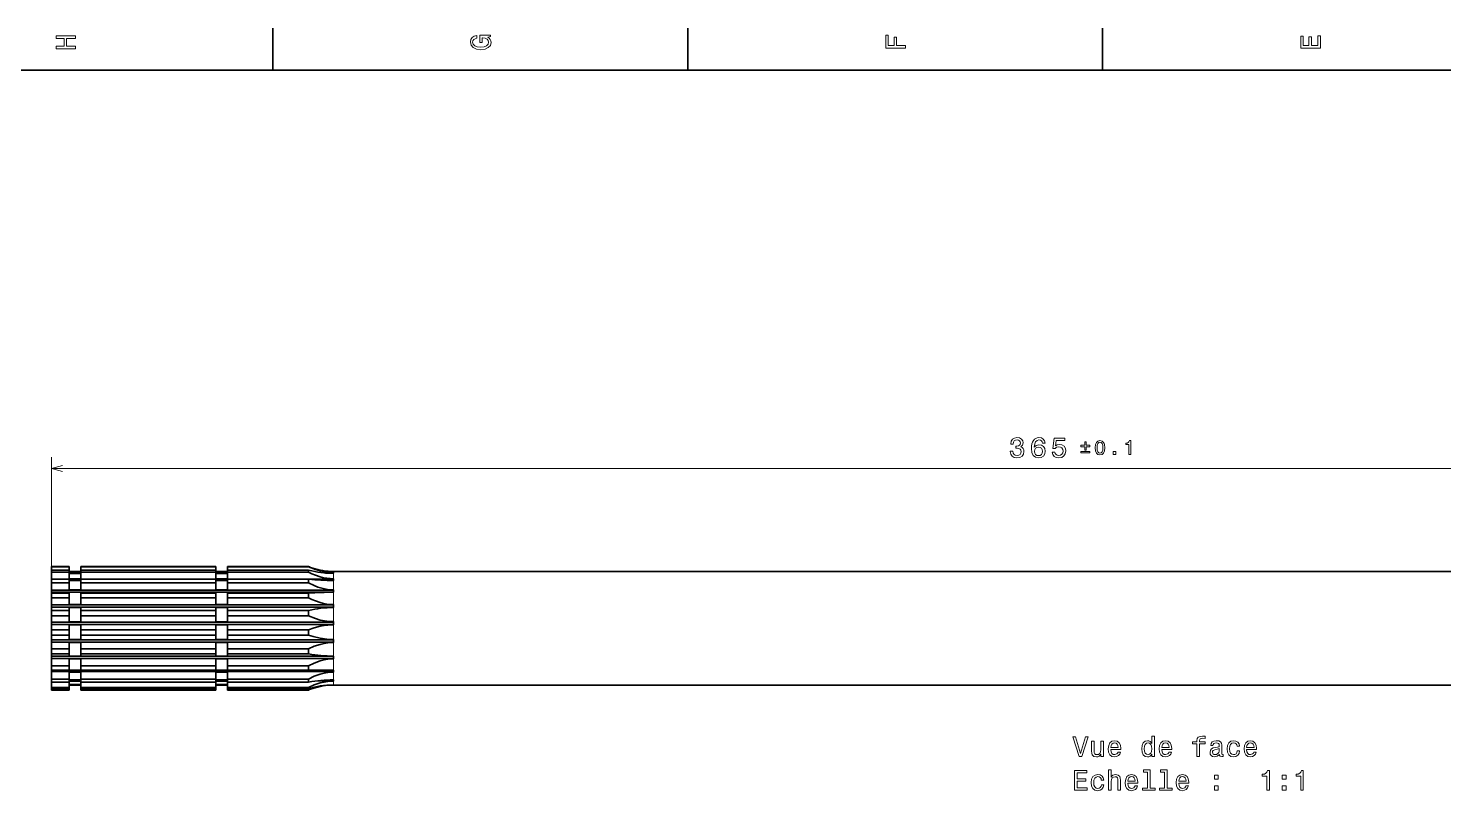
# Model space of a CAD drawing. Extents: x -858 to 594, y 0 to 420.
# Drawn here: x 30.7 to 283.8, y 281.1 to 417.5 of the extents above; entities that cross this region are included whole.
import ezdxf

# ---------------------------------------------------------------- set-up
doc = ezdxf.new("R2010")
doc.units = 0

msp = doc.modelspace()

# ---------------------------------------------------------------- linework, layer by layer
at = {"color": 7, "lineweight": 35, "ltscale": 0.1875}
for p, q in [((74.400002, 410), (74.400002, 417.5)), ((148.600006, 410), (148.600006, 417.5)), ((222.800003, 410), (222.800003, 417.5))]:
    msp.add_line(p, q, dxfattribs=at)
at = {"color": 7, "lineweight": 35}
for p, q in [((584, 410), (10, 410)), ((40.091309, 321.229736), (64.221313, 321.229736)), ((64.221313, 321.162872), (40.091309, 321.162872)), ((40.091309, 320.608704), (64.221313, 320.608704)), ((64.221313, 320.241913), (40.091309, 320.241913)), ((40.091309, 318.967194), (64.221313, 318.967194)), ((85.227844, 320.343811), (349.438782, 320.343811)), ((85.253326, 316.98999), (34.833313, 316.98999)), ((85.253326, 316.648651), (34.833313, 316.648651)), ((64.221313, 318.336426), (40.091309, 318.336426)), ((40.091309, 316.465912), (64.221313, 316.465912)), ((85.253326, 314.352386), (34.833313, 314.352386)), ((85.253326, 313.935699), (34.833313, 313.935699)), ((64.221313, 315.632904), (40.091309, 315.632904)), ((40.091309, 313.349701), (64.221313, 313.349701)), ((64.221313, 312.395996), (40.091309, 312.395996)), ((85.253326, 311.306702), (34.833313, 311.306702)), ((85.253326, 310.855499), (34.833313, 310.855499)), ((40.091309, 309.923584), (64.221313, 309.923584)), ((64.221313, 308.942505), (40.091309, 308.942505)), ((85.253326, 308.151093), (34.833313, 308.151093)), ((85.253326, 307.709564), (34.833313, 307.709564)), ((40.091309, 306.522949), (64.221313, 306.522949)), ((85.253326, 305.194489), (34.833313, 305.194489)), ((85.253326, 304.805786), (34.833313, 304.805786)), ((64.221313, 305.610565), (40.091309, 305.610565)), ((85.253326, 302.428467), (34.833313, 302.428467)), ((40.091309, 303.480652), (64.221313, 303.480652)), ((64.221313, 302.726257), (40.091309, 302.726257)), ((40.091309, 301.094513), (64.221313, 301.094513)), ((64.221313, 300.57196), (40.091309, 300.57196)), ((40.091309, 299.598083), (64.221313, 299.598083)), ((64.221313, 299.358521), (40.091309, 299.358521)), ((40.091309, 299.137878), (64.221313, 299.137878)), ((85.227844, 300.023804), (349.438782, 300.023804))]:
    msp.add_line(p, q, dxfattribs=at)
at = {"color": 7, "lineweight": 13}
for p, q in [((34.833313, 306.805786), (34.833313, 340.766052)), ((34.833313, 338.766052), (399.833313, 338.766052))]:
    msp.add_line(p, q, dxfattribs=at)
at = {"color": 7, "lineweight": 35, "ltscale": 0.001672}
for p, q in [((34.833313, 321.162872), (34.833313, 321.229736)), ((38.008331, 321.162872), (38.008331, 321.229736)), ((40.091309, 321.162872), (40.091309, 321.229736)), ((64.221313, 321.162872), (64.221313, 321.229736)), ((66.304321, 321.162872), (66.304321, 321.229736)), ((80.808319, 321.162872), (80.808319, 321.229736))]:
    msp.add_line(p, q, dxfattribs=at)
at = {"color": 7, "lineweight": 35, "ltscale": 0.079375}
for p, q in [((34.833313, 321.229736), (38.008331, 321.229736)), ((38.008331, 321.162872), (34.833313, 321.162872)), ((34.833313, 320.608704), (38.008331, 320.608704)), ((38.008331, 320.241913), (34.833313, 320.241913)), ((34.833313, 318.967194), (38.008331, 318.967194)), ((38.008331, 318.336426), (34.833313, 318.336426)), ((34.833313, 316.465912), (38.008331, 316.465912)), ((38.008331, 315.632904), (34.833313, 315.632904)), ((34.833313, 313.349701), (38.008331, 313.349701)), ((38.008331, 312.395996), (34.833313, 312.395996)), ((34.833313, 309.923584), (38.008331, 309.923584)), ((38.008331, 308.942505), (34.833313, 308.942505)), ((34.833313, 306.522949), (38.008331, 306.522949)), ((38.008331, 305.610565), (34.833313, 305.610565)), ((34.833313, 303.480652), (38.008331, 303.480652)), ((38.008331, 302.726257), (34.833313, 302.726257)), ((34.833313, 301.094513), (38.008331, 301.094513)), ((38.008331, 300.57196), (34.833313, 300.57196)), ((34.833313, 299.598083), (38.008331, 299.598083)), ((38.008331, 299.358521), (34.833313, 299.358521)), ((34.833313, 299.137878), (38.008331, 299.137878))]:
    msp.add_line(p, q, dxfattribs=at)
at = {"color": 7, "lineweight": 35, "ltscale": 0.013854}
for p, q in [((34.833313, 320.608704), (34.833313, 321.162872)), ((38.008331, 320.608704), (38.008331, 321.162872)), ((40.091309, 320.608704), (40.091309, 321.162872)), ((64.221313, 320.608704), (64.221313, 321.162872)), ((66.304321, 320.608704), (66.304321, 321.162872))]:
    msp.add_line(p, q, dxfattribs=at)
at = {"color": 7, "lineweight": 35, "ltscale": 0.00917}
for p, q in [((34.833313, 320.241913), (34.833313, 320.608704)), ((38.008331, 320.241913), (38.008331, 320.608704)), ((40.091309, 320.241913), (40.091309, 320.608704)), ((64.221313, 320.241913), (64.221313, 320.608704)), ((66.304321, 320.241913), (66.304321, 320.608704)), ((80.808319, 320.241913), (80.808319, 320.608704))]:
    msp.add_line(p, q, dxfattribs=at)
at = {"color": 7, "lineweight": 35, "ltscale": 0.032013}
for p, q in [((34.833313, 318.961395), (34.833313, 320.241913)), ((34.833313, 314.352386), (34.833313, 315.632904))]:
    msp.add_line(p, q, dxfattribs=at)
at = {"color": 7, "lineweight": 35, "ltscale": 0.015769}
for p, q in [((34.833313, 318.336426), (34.833313, 318.967194)), ((38.008331, 318.336426), (38.008331, 318.967194)), ((40.091309, 318.336426), (40.091309, 318.967194)), ((64.221313, 318.336426), (64.221313, 318.967194)), ((66.304321, 318.336426), (66.304321, 318.967194)), ((80.808319, 318.336426), (80.808319, 318.967194))]:
    msp.add_line(p, q, dxfattribs=at)
at = {"color": 7, "lineweight": 35, "ltscale": 0.052074}
for p, q in [((38.008331, 320.332855), (40.091309, 320.332855)), ((38.008331, 320.136444), (40.091309, 320.136444)), ((40.091309, 320.073578), (38.008331, 320.073578)), ((38.008331, 320.009155), (40.091309, 320.009155)), ((38.008331, 319.035309), (40.091309, 319.035309)), ((40.091309, 318.961395), (38.008331, 318.961395)), ((38.008331, 318.742523), (40.091309, 318.742523)), ((38.008331, 317.067719), (40.091309, 317.067719)), ((38.008331, 316.638092), (40.091309, 316.638092)), ((38.008331, 314.4263), (40.091309, 314.4263)), ((38.008331, 313.901886), (40.091309, 313.901886)), ((38.008331, 311.369568), (40.091309, 311.369568)), ((38.008331, 310.801727), (40.091309, 310.801727)), ((38.008331, 308.196777), (40.091309, 308.196777)), ((38.008331, 307.641052), (40.091309, 307.641052)), ((38.008331, 305.218506), (40.091309, 305.218506)), ((38.008331, 304.729309), (40.091309, 304.729309)), ((38.008331, 302.726257), (40.091309, 302.726257)), ((38.008331, 302.351471), (40.091309, 302.351471)), ((38.008331, 300.96402), (40.091309, 300.96402)), ((40.091309, 300.810303), (38.008331, 300.810303)), ((38.008331, 300.740326), (40.091309, 300.740326)), ((38.008331, 300.104248), (40.091309, 300.104248)), ((38.008331, 300.053589), (40.091309, 300.053589)), ((38.008331, 300.03476), (40.091309, 300.03476))]:
    msp.add_line(p, q, dxfattribs=at)
at = {"color": 7, "lineweight": 35, "ltscale": 0.030165}
for p, q in [((38.008331, 319.035309), (38.008331, 320.241913)), ((40.091309, 319.035309), (40.091309, 320.241913)), ((64.221313, 319.035309), (64.221313, 320.241913)), ((66.304321, 319.035309), (66.304321, 320.241913)), ((38.008331, 314.4263), (38.008331, 315.632904)), ((40.091309, 314.4263), (40.091309, 315.632904)), ((64.221313, 314.4263), (64.221313, 315.632904)), ((66.304321, 314.4263), (66.304321, 315.632904))]:
    msp.add_line(p, q, dxfattribs=at)
at = {"color": 7, "lineweight": 35, "ltscale": 0.052075}
for p, q in [((64.221313, 320.332855), (66.304321, 320.332855)), ((64.221313, 320.136444), (66.304321, 320.136444)), ((66.304321, 320.073578), (64.221313, 320.073578)), ((64.221313, 320.009155), (66.304321, 320.009155)), ((64.221313, 319.035309), (66.304321, 319.035309)), ((66.304321, 318.961395), (64.221313, 318.961395)), ((64.221313, 318.742523), (66.304321, 318.742523)), ((64.221313, 317.067719), (66.304321, 317.067719)), ((64.221313, 316.638092), (66.304321, 316.638092)), ((64.221313, 314.4263), (66.304321, 314.4263)), ((64.221313, 313.901886), (66.304321, 313.901886)), ((64.221313, 311.369568), (66.304321, 311.369568)), ((64.221313, 310.801727), (66.304321, 310.801727)), ((64.221313, 308.196777), (66.304321, 308.196777)), ((64.221313, 307.641052), (66.304321, 307.641052)), ((64.221313, 305.218506), (66.304321, 305.218506)), ((64.221313, 304.729309), (66.304321, 304.729309)), ((64.221313, 302.726257), (66.304321, 302.726257)), ((64.221313, 302.351471), (66.304321, 302.351471)), ((64.221313, 300.96402), (66.304321, 300.96402)), ((66.304321, 300.810303), (64.221313, 300.810303)), ((64.221313, 300.740326), (66.304321, 300.740326)), ((64.221313, 300.104248), (66.304321, 300.104248)), ((64.221313, 300.053589), (66.304321, 300.053589)), ((64.221313, 300.03476), (66.304321, 300.03476))]:
    msp.add_line(p, q, dxfattribs=at)
at = {"color": 7, "lineweight": 35, "ltscale": 0.3626}
for p, q in [((66.304321, 321.229736), (80.808319, 321.229736)), ((80.808319, 321.162872), (66.304321, 321.162872)), ((66.304321, 320.608704), (80.808319, 320.608704)), ((80.808319, 320.241913), (66.304321, 320.241913)), ((66.304321, 318.967194), (80.808319, 318.967194)), ((80.808319, 318.336426), (66.304321, 318.336426)), ((66.304321, 316.465912), (80.808319, 316.465912)), ((80.808319, 315.632904), (66.304321, 315.632904)), ((66.304321, 313.349701), (80.808319, 313.349701)), ((80.808319, 312.395996), (66.304321, 312.395996)), ((66.304321, 309.923584), (80.808319, 309.923584)), ((80.808319, 308.942505), (66.304321, 308.942505)), ((66.304321, 306.522949), (80.808319, 306.522949)), ((80.808319, 305.610565), (66.304321, 305.610565)), ((66.304321, 303.480652), (80.808319, 303.480652)), ((80.808319, 302.726257), (66.304321, 302.726257)), ((66.304321, 301.094513), (80.808319, 301.094513)), ((80.808319, 300.57196), (66.304321, 300.57196)), ((66.304321, 299.598083), (80.808319, 299.598083)), ((80.808319, 299.358521), (66.304321, 299.358521)), ((66.304321, 299.137878), (80.808319, 299.137878))]:
    msp.add_line(p, q, dxfattribs=at)
at = {"color": 7, "lineweight": 35, "ltscale": 0.109753}
msp.add_line((85.253326, 318.961395), (80.86319, 318.961395), dxfattribs=at)
at = {"color": 7, "lineweight": 35, "ltscale": 0.035341}
msp.add_line((85.253326, 320.073578), (83.839691, 320.073578), dxfattribs=at)
at = {"color": 7, "lineweight": 13, "ltscale": 0.004858}
msp.add_line((85.227844, 320.149506), (85.227844, 320.343811), dxfattribs=at)
at = {"color": 7, "lineweight": 35, "ltscale": 0.000637}
for p, q in [((85.253326, 320.149506), (85.227844, 320.149506)), ((85.227844, 320.016785), (85.253326, 320.016785)), ((85.253326, 319.050659), (85.227844, 319.050659)), ((85.227844, 318.745392), (85.253326, 318.745392)), ((85.253326, 317.083862), (85.227844, 317.083862)), ((85.227844, 316.635925), (85.253326, 316.635925)), ((85.253326, 314.44162), (85.227844, 314.44162)), ((85.227844, 313.894867), (85.253326, 313.894867)), ((85.253326, 311.382629), (85.227844, 311.382629)), ((85.227844, 310.790558), (85.253326, 310.790558)), ((85.253326, 308.206268), (85.227844, 308.206268)), ((85.227844, 307.626862), (85.253326, 307.626862)), ((85.253326, 305.22348), (85.227844, 305.22348)), ((85.227844, 304.71344), (85.253326, 304.71344)), ((85.253326, 302.726257), (85.227844, 302.726257)), ((85.227844, 302.33551), (85.253326, 302.33551)), ((85.253326, 300.959015), (85.227844, 300.959015)), ((85.227844, 300.72583), (85.253326, 300.72583)), ((85.253326, 300.094788), (85.227844, 300.094788)), ((85.227844, 300.041931), (85.253326, 300.041931))]:
    msp.add_line(p, q, dxfattribs=at)
at = {"color": 7, "lineweight": 13, "ltscale": 0.024153}
msp.add_line((85.227844, 319.050659), (85.227844, 320.016785), dxfattribs=at)
at = {"color": 7, "lineweight": 35, "ltscale": 0.003318}
msp.add_line((85.253326, 320.149506), (85.253326, 320.016785), dxfattribs=at)
at = {"color": 7, "lineweight": 35, "ltscale": 0.007632}
msp.add_line((85.253326, 319.050659), (85.253326, 318.745392), dxfattribs=at)
at = {"color": 7, "lineweight": 35, "ltscale": 0.033661}
msp.add_line((34.833313, 316.98999), (34.833313, 318.336426), dxfattribs=at)
at = {"color": 7, "lineweight": 35, "ltscale": 0.008533}
msp.add_line((34.833313, 316.648651), (34.833313, 316.98999), dxfattribs=at)
at = {"color": 7, "lineweight": 35, "ltscale": 0.004568}
msp.add_line((34.833313, 316.465912), (34.833313, 316.648651), dxfattribs=at)
at = {"color": 7, "lineweight": 35, "ltscale": 0.010267}
for p, q in [((34.833313, 316.055237), (34.833313, 316.465912)), ((38.008331, 316.055237), (38.008331, 316.465912)), ((40.091309, 316.055237), (40.091309, 316.465912)), ((64.221313, 316.055237), (64.221313, 316.465912)), ((66.304321, 316.055237), (66.304321, 316.465912)), ((80.808319, 316.055237), (80.808319, 316.465912))]:
    msp.add_line(p, q, dxfattribs=at)
at = {"color": 7, "lineweight": 35, "ltscale": 0.031718}
for p, q in [((38.008331, 317.067719), (38.008331, 318.336426)), ((40.091309, 317.067719), (40.091309, 318.336426)), ((64.221313, 317.067719), (64.221313, 318.336426)), ((66.304321, 317.067719), (66.304321, 318.336426))]:
    msp.add_line(p, q, dxfattribs=at)
at = {"color": 7, "lineweight": 35, "ltscale": 0.004305}
for p, q in [((38.008331, 316.465912), (38.008331, 316.638092)), ((40.091309, 316.465912), (40.091309, 316.638092)), ((64.221313, 316.465912), (64.221313, 316.638092)), ((66.304321, 316.465912), (66.304321, 316.638092))]:
    msp.add_line(p, q, dxfattribs=at)
at = {"color": 7, "lineweight": 13, "ltscale": 0.041538}
msp.add_line((85.227844, 317.083862), (85.227844, 318.745392), dxfattribs=at)
at = {"color": 7, "lineweight": 13, "ltscale": 0.026328}
msp.add_line((85.227844, 315.582825), (85.227844, 316.635925), dxfattribs=at)
at = {"color": 7, "lineweight": 35, "ltscale": 0.011198}
msp.add_line((85.253326, 317.083862), (85.253326, 316.635925), dxfattribs=at)
at = {"color": 7, "lineweight": 35, "ltscale": 0.010558}
for p, q in [((34.833313, 315.632904), (34.833313, 316.055237)), ((38.008331, 315.632904), (38.008331, 316.055237)), ((40.091309, 315.632904), (40.091309, 316.055237)), ((64.221313, 315.632904), (64.221313, 316.055237)), ((66.304321, 315.632904), (66.304321, 316.055237)), ((80.808319, 315.632904), (80.808319, 316.055237))]:
    msp.add_line(p, q, dxfattribs=at)
at = {"color": 7, "lineweight": 35, "ltscale": 0.010417}
msp.add_line((34.833313, 313.935699), (34.833313, 314.352386), dxfattribs=at)
at = {"color": 7, "lineweight": 35, "ltscale": 0.01465}
msp.add_line((34.833313, 313.349701), (34.833313, 313.935699), dxfattribs=at)
at = {"color": 7, "lineweight": 35, "ltscale": 0.013805}
for p, q in [((38.008331, 313.349701), (38.008331, 313.901886)), ((40.091309, 313.349701), (40.091309, 313.901886)), ((64.221313, 313.349701), (64.221313, 313.901886)), ((66.304321, 313.349701), (66.304321, 313.901886))]:
    msp.add_line(p, q, dxfattribs=at)
at = {"color": 7, "lineweight": 13, "ltscale": 0.02853}
msp.add_line((85.227844, 314.44162), (85.227844, 315.582825), dxfattribs=at)
at = {"color": 7, "lineweight": 13, "ltscale": 0.062806}
msp.add_line((85.227844, 311.382629), (85.227844, 313.894867), dxfattribs=at)
at = {"color": 7, "lineweight": 35, "ltscale": 0.013669}
msp.add_line((85.253326, 314.44162), (85.253326, 313.894867), dxfattribs=at)
at = {"color": 7, "lineweight": 35, "ltscale": 0.023843}
for p, q in [((34.833313, 312.395996), (34.833313, 313.349701)), ((38.008331, 312.395996), (38.008331, 313.349701)), ((40.091309, 312.395996), (40.091309, 313.349701)), ((64.221313, 312.395996), (64.221313, 313.349701)), ((66.304321, 312.395996), (66.304321, 313.349701)), ((80.808319, 312.395996), (80.808319, 313.349701))]:
    msp.add_line(p, q, dxfattribs=at)
at = {"color": 7, "lineweight": 35, "ltscale": 0.027232}
msp.add_line((34.833313, 311.306702), (34.833313, 312.395996), dxfattribs=at)
at = {"color": 7, "lineweight": 35, "ltscale": 0.025661}
for p, q in [((38.008331, 311.369568), (38.008331, 312.395996)), ((40.091309, 311.369568), (40.091309, 312.395996)), ((64.221313, 311.369568), (64.221313, 312.395996)), ((66.304321, 311.369568), (66.304321, 312.395996))]:
    msp.add_line(p, q, dxfattribs=at)
at = {"color": 7, "lineweight": 35, "ltscale": 0.014802}
msp.add_line((85.253326, 311.382629), (85.253326, 310.790558), dxfattribs=at)
at = {"color": 7, "lineweight": 35, "ltscale": 0.01128}
msp.add_line((34.833313, 310.855499), (34.833313, 311.306702), dxfattribs=at)
at = {"color": 7, "lineweight": 35, "ltscale": 0.023298}
msp.add_line((34.833313, 309.923584), (34.833313, 310.855499), dxfattribs=at)
at = {"color": 7, "lineweight": 35, "ltscale": 0.024527}
for p, q in [((34.833313, 308.942505), (34.833313, 309.923584)), ((38.008331, 308.942505), (38.008331, 309.923584)), ((40.091309, 308.942505), (40.091309, 309.923584)), ((64.221313, 308.942505), (64.221313, 309.923584)), ((66.304321, 308.942505), (66.304321, 309.923584)), ((80.808319, 308.942505), (80.808319, 309.923584))]:
    msp.add_line(p, q, dxfattribs=at)
at = {"color": 7, "lineweight": 35, "ltscale": 0.019785}
msp.add_line((34.833313, 308.151093), (34.833313, 308.942505), dxfattribs=at)
at = {"color": 7, "lineweight": 35, "ltscale": 0.021954}
for p, q in [((38.008331, 309.923584), (38.008331, 310.801727)), ((40.091309, 309.923584), (40.091309, 310.801727)), ((64.221313, 309.923584), (64.221313, 310.801727)), ((66.304321, 309.923584), (66.304321, 310.801727))]:
    msp.add_line(p, q, dxfattribs=at)
at = {"color": 7, "lineweight": 35, "ltscale": 0.018643}
for p, q in [((38.008331, 308.196777), (38.008331, 308.942505)), ((40.091309, 308.196777), (40.091309, 308.942505)), ((64.221313, 308.196777), (64.221313, 308.942505)), ((66.304321, 308.196777), (66.304321, 308.942505))]:
    msp.add_line(p, q, dxfattribs=at)
at = {"color": 7, "lineweight": 13, "ltscale": 0.064607}
msp.add_line((85.227844, 308.206268), (85.227844, 310.790558), dxfattribs=at)
at = {"color": 7, "lineweight": 35, "ltscale": 0.011038}
msp.add_line((34.833313, 307.709564), (34.833313, 308.151093), dxfattribs=at)
at = {"color": 7, "lineweight": 35, "ltscale": 0.029665}
msp.add_line((34.833313, 306.522949), (34.833313, 307.709564), dxfattribs=at)
at = {"color": 7, "lineweight": 35, "ltscale": 0.02281}
for p, q in [((34.833313, 305.610565), (34.833313, 306.522949)), ((38.008331, 305.610565), (38.008331, 306.522949)), ((40.091309, 305.610565), (40.091309, 306.522949)), ((64.221313, 305.610565), (64.221313, 306.522949)), ((66.304321, 305.610565), (66.304321, 306.522949)), ((80.808319, 305.610565), (80.808319, 306.522949))]:
    msp.add_line(p, q, dxfattribs=at)
at = {"color": 7, "lineweight": 35, "ltscale": 0.027953}
for p, q in [((38.008331, 306.522949), (38.008331, 307.641052)), ((40.091309, 306.522949), (40.091309, 307.641052)), ((64.221313, 306.522949), (64.221313, 307.641052)), ((66.304321, 306.522949), (66.304321, 307.641052))]:
    msp.add_line(p, q, dxfattribs=at)
at = {"color": 7, "lineweight": 13, "ltscale": 0.060085}
msp.add_line((85.227844, 305.22348), (85.227844, 307.626862), dxfattribs=at)
at = {"color": 7, "lineweight": 35, "ltscale": 0.014485}
msp.add_line((85.253326, 308.206268), (85.253326, 307.626862), dxfattribs=at)
at = {"color": 7, "lineweight": 35, "ltscale": 0.010402}
msp.add_line((34.833313, 305.194489), (34.833313, 305.610565), dxfattribs=at)
at = {"color": 7, "lineweight": 35, "ltscale": 0.009718}
msp.add_line((34.833313, 304.805786), (34.833313, 305.194489), dxfattribs=at)
at = {"color": 7, "lineweight": 35, "ltscale": 0.033128}
msp.add_line((34.833313, 303.480652), (34.833313, 304.805786), dxfattribs=at)
at = {"color": 7, "lineweight": 35, "ltscale": 0.009801}
for p, q in [((38.008331, 305.218506), (38.008331, 305.610565)), ((40.091309, 305.218506), (40.091309, 305.610565)), ((64.221313, 305.218506), (64.221313, 305.610565)), ((66.304321, 305.218506), (66.304321, 305.610565))]:
    msp.add_line(p, q, dxfattribs=at)
at = {"color": 7, "lineweight": 35, "ltscale": 0.031216}
for p, q in [((38.008331, 303.480652), (38.008331, 304.729309)), ((40.091309, 303.480652), (40.091309, 304.729309)), ((64.221313, 303.480652), (64.221313, 304.729309)), ((66.304321, 303.480652), (66.304321, 304.729309))]:
    msp.add_line(p, q, dxfattribs=at)
at = {"color": 7, "lineweight": 13, "ltscale": 0.04968}
msp.add_line((85.227844, 302.726257), (85.227844, 304.71344), dxfattribs=at)
at = {"color": 7, "lineweight": 35, "ltscale": 0.012751}
msp.add_line((85.253326, 305.22348), (85.253326, 304.71344), dxfattribs=at)
at = {"color": 7, "lineweight": 35, "ltscale": 0.01886}
for p, q in [((34.833313, 302.726257), (34.833313, 303.480652)), ((38.008331, 302.726257), (38.008331, 303.480652)), ((40.091309, 302.726257), (40.091309, 303.480652)), ((64.221313, 302.726257), (64.221313, 303.480652)), ((66.304321, 302.726257), (66.304321, 303.480652)), ((80.808319, 302.726257), (80.808319, 303.480652))]:
    msp.add_line(p, q, dxfattribs=at)
at = {"color": 7, "lineweight": 35, "ltscale": 0.007445}
msp.add_line((34.833313, 302.428467), (34.833313, 302.726257), dxfattribs=at)
at = {"color": 7, "lineweight": 35, "ltscale": 0.033349}
msp.add_line((34.833313, 301.094513), (34.833313, 302.428467), dxfattribs=at)
at = {"color": 7, "lineweight": 35, "ltscale": 0.031424}
for p, q in [((38.008331, 301.094513), (38.008331, 302.351471)), ((40.091309, 301.094513), (40.091309, 302.351471)), ((64.221313, 301.094513), (64.221313, 302.351471)), ((66.304321, 301.094513), (66.304321, 302.351471))]:
    msp.add_line(p, q, dxfattribs=at)
at = {"color": 7, "lineweight": 35, "ltscale": 0.110488}
msp.add_line((85.227844, 302.726257), (80.808319, 302.726257), dxfattribs=at)
at = {"color": 7, "lineweight": 13, "ltscale": 0.034412}
msp.add_line((85.227844, 300.959015), (85.227844, 302.33551), dxfattribs=at)
at = {"color": 7, "lineweight": 35, "ltscale": 0.009769}
msp.add_line((85.253326, 302.726257), (85.253326, 302.33551), dxfattribs=at)
at = {"color": 7, "lineweight": 35, "ltscale": 0.013064}
for p, q in [((34.833313, 300.57196), (34.833313, 301.094513)), ((38.008331, 300.57196), (38.008331, 301.094513)), ((40.091309, 300.57196), (40.091309, 301.094513)), ((64.221313, 300.57196), (64.221313, 301.094513)), ((66.304321, 300.57196), (66.304321, 301.094513)), ((80.808319, 300.57196), (80.808319, 301.094513))]:
    msp.add_line(p, q, dxfattribs=at)
at = {"color": 7, "lineweight": 35, "ltscale": 0.024347}
for p, q in [((34.833313, 299.598083), (34.833313, 300.57196)), ((38.008331, 299.598083), (38.008331, 300.57196)), ((40.091309, 299.598083), (40.091309, 300.57196)), ((64.221313, 299.598083), (64.221313, 300.57196)), ((66.304321, 299.598083), (66.304321, 300.57196))]:
    msp.add_line(p, q, dxfattribs=at)
at = {"color": 7, "lineweight": 35, "ltscale": 0.005989}
for p, q in [((34.833313, 299.358521), (34.833313, 299.598083)), ((38.008331, 299.358521), (38.008331, 299.598083)), ((40.091309, 299.358521), (40.091309, 299.598083)), ((64.221313, 299.358521), (64.221313, 299.598083)), ((66.304321, 299.358521), (66.304321, 299.598083)), ((80.808319, 299.358521), (80.808319, 299.598083))]:
    msp.add_line(p, q, dxfattribs=at)
at = {"color": 7, "lineweight": 35, "ltscale": 0.005516}
for p, q in [((34.833313, 299.137878), (34.833313, 299.358521)), ((38.008331, 299.137878), (38.008331, 299.358521)), ((40.091309, 299.137878), (40.091309, 299.358521)), ((64.221313, 299.137878), (64.221313, 299.358521)), ((66.304321, 299.137878), (66.304321, 299.358521))]:
    msp.add_line(p, q, dxfattribs=at)
at = {"color": 7, "lineweight": 35, "ltscale": 0.069604}
msp.add_line((85.253326, 300.810303), (82.469147, 300.810303), dxfattribs=at)
at = {"color": 7, "lineweight": 13, "ltscale": 0.015776}
msp.add_line((85.227844, 300.094788), (85.227844, 300.72583), dxfattribs=at)
at = {"color": 7, "lineweight": 13, "ltscale": 0.000453}
msp.add_line((85.227844, 300.023804), (85.227844, 300.041931), dxfattribs=at)
at = {"color": 7, "lineweight": 35, "ltscale": 0.00583}
msp.add_line((85.253326, 300.959015), (85.253326, 300.72583), dxfattribs=at)
at = {"color": 7, "lineweight": 35, "ltscale": 0.001321}
msp.add_line((85.253326, 300.094788), (85.253326, 300.041931), dxfattribs=at)
at = {"color": 7, "lineweight": 13}
for points in [[(39.133213, 413.829987), (39.133213, 414.299011), (37.48912, 414.299011), (37.48912, 415.701019), (39.133213, 415.701019), (39.133213, 416.164978), (35.633213, 416.164978), (35.633213, 415.701019), (37.060448, 415.701019), (37.060448, 414.299011), (35.633213, 414.299011), (35.633213, 413.829987)], [(112.864197, 415.922913), (113.333214, 416.008667), (113.333214, 416.260803), (111.442001, 416.260803), (111.442001, 414.984863), (111.870674, 414.984863), (111.870674, 415.771606), (111.90094, 415.771606), (112.364914, 415.71109), (112.707855, 415.549713), (112.924713, 415.302612), (112.995316, 414.994965), (112.904541, 414.652039), (112.632202, 414.384735), (112.183357, 414.213257), (111.568085, 414.15274), (110.957855, 414.208221), (110.509003, 414.3797), (110.236671, 414.652039), (110.140854, 415.020172), (110.191284, 415.272339), (110.332497, 415.479126), (110.569527, 415.630402), (110.887245, 415.716156), (110.887245, 416.215424), (110.403099, 416.08429), (110.039986, 415.837189), (109.818085, 415.489197), (109.737396, 415.050446), (109.863472, 414.475525), (110.231628, 414.041779), (110.8116, 413.764404), (111.583214, 413.668579), (112.359871, 413.764404), (112.939842, 414.041779), (113.307999, 414.450287), (113.429039, 414.964691), (113.388687, 415.252167), (113.287827, 415.509369), (113.111313, 415.731262)], [(187.533203, 413.966156), (187.533203, 414.43515), (185.924408, 414.43515), (185.924408, 415.907776), (185.505829, 415.907776), (185.505829, 414.43515), (184.456833, 414.43515), (184.456833, 416.245697), (184.033203, 416.245697), (184.033203, 413.966156)], [(261.733215, 413.940918), (261.733215, 416.159943), (261.30957, 416.159943), (261.30957, 414.404907), (260.12442, 414.404907), (260.12442, 415.968292), (259.705841, 415.968292), (259.705841, 414.404907), (258.65686, 414.404907), (258.65686, 416.119598), (258.233215, 416.119598), (258.233215, 413.940918)], [(206.290985, 341.865479), (206.290985, 341.83017), (206.371674, 341.346008), (206.608704, 340.98291), (206.981903, 340.750916), (207.476151, 340.665192), (208.000641, 340.750916), (208.394012, 340.972839), (208.646179, 341.325867), (208.736954, 341.779755), (208.696609, 342.077301), (208.585663, 342.319366), (208.404099, 342.505981), (208.162018, 342.64212), (208.489838, 342.914459), (208.605835, 343.348175), (208.530182, 343.741547), (208.313324, 344.039124), (207.960297, 344.225708), (207.476151, 344.29126), (207.022263, 344.210571), (206.674271, 343.988678), (206.447327, 343.635651), (206.371674, 343.166626), (206.371674, 343.131317), (206.820526, 343.131317), (206.86087, 343.454102), (206.991989, 343.686096), (207.203812, 343.827301), (207.501358, 343.877716), (207.763611, 343.837372), (207.955246, 343.731476), (208.071243, 343.559998), (208.116638, 343.328003), (208.071243, 343.080902), (207.950211, 342.914459), (207.738388, 342.813599), (207.450928, 342.783356), (207.254242, 342.788391), (207.254242, 342.389984), (207.501358, 342.400055), (207.819092, 342.354675), (208.056122, 342.233643), (208.197327, 342.036957), (208.247757, 341.779755), (208.192291, 341.487244), (208.046036, 341.270386), (207.814041, 341.134216), (207.506409, 341.088806), (207.188675, 341.139252), (206.956696, 341.290558), (206.81044, 341.532623), (206.754959, 341.865479)], [(212.508286, 343.322968), (212.41246, 343.731476), (212.190552, 344.034058), (211.84761, 344.225708), (211.403809, 344.29126), (211.106262, 344.255981), (210.84906, 344.160156), (210.622116, 344.003815), (210.430466, 343.781891), (210.279175, 343.504517), (210.168213, 343.166626), (210.09761, 342.768219), (210.077438, 342.319366), (210.158127, 341.603241), (210.405258, 341.083771), (210.803665, 340.771088), (211.348343, 340.665192), (211.837524, 340.755981), (212.210724, 340.993011), (212.452805, 341.366211), (212.538544, 341.840271), (212.452805, 342.319366), (212.22081, 342.687531), (211.862747, 342.919495), (211.418945, 343.000214), (210.939835, 342.899353), (210.581772, 342.611877), (210.65741, 343.166626), (210.818802, 343.565033), (211.065918, 343.802063), (211.408859, 343.882751), (211.661011, 343.842407), (211.852661, 343.736511), (211.978745, 343.559998), (212.044296, 343.322968)], [(212.049347, 341.835205), (211.993866, 341.517487), (211.852661, 341.275421), (211.625717, 341.114044), (211.343292, 341.063599), (211.045746, 341.114044), (210.818802, 341.270386), (210.672546, 341.512451), (210.627151, 341.83017), (210.677582, 342.142853), (210.818802, 342.379883), (211.050781, 342.531189), (211.363464, 342.58667), (211.635803, 342.531189), (211.852661, 342.384918), (211.993866, 342.147888)], [(213.783203, 341.678864), (213.89415, 341.26532), (214.141281, 340.942566), (214.504395, 340.740845), (214.968369, 340.665192), (215.477737, 340.755981), (215.876144, 341.003082), (216.128311, 341.396454), (216.224121, 341.900787), (216.138397, 342.369812), (215.896317, 342.737946), (215.518082, 342.974976), (215.028885, 343.06073), (214.650635, 343.000214), (214.358139, 342.833771), (214.499344, 343.776855), (216.032486, 343.776855), (216.032486, 344.190399), (214.161453, 344.190399), (213.884064, 342.334503), (214.287521, 342.334503), (214.580032, 342.571533), (214.953232, 342.657257), (215.276001, 342.601776), (215.523117, 342.440399), (215.679459, 342.193298), (215.73494, 341.875549), (215.679459, 341.557831), (215.518082, 341.31073), (215.270966, 341.154388), (214.953232, 341.098907), (214.685944, 341.134216), (214.479172, 341.250214), (214.327881, 341.431763), (214.252228, 341.678864)], [(219.590988, 342.060638), (219.834564, 342.060638), (219.834564, 342.671387), (220.533554, 342.671387), (220.533554, 342.911438), (219.834564, 342.911438), (219.834564, 343.518646), (219.590988, 343.518646), (219.590988, 342.911438), (218.891983, 342.911438), (218.891983, 342.671387), (219.590988, 342.671387)], [(218.891983, 341.820587), (218.891983, 341.576996), (220.533554, 341.576996), (220.533554, 341.820587)], [(221.478973, 342.487793), (221.531921, 341.933563), (221.697845, 341.538177), (221.962616, 341.298126), (222.329758, 341.220459), (222.693375, 341.298126), (222.958145, 341.538177), (223.120544, 341.933563), (223.177017, 342.487793), (223.120544, 343.038513), (223.053467, 343.257416), (222.958145, 343.437439), (222.693375, 343.67749), (222.329758, 343.758698), (221.962616, 343.67749), (221.697845, 343.433929), (221.531921, 343.038513)], [(221.817871, 342.487793), (221.846115, 342.914978), (221.934372, 343.222107), (222.093231, 343.402161), (222.329758, 343.465698), (222.562759, 343.402161), (222.721619, 343.222107), (222.809875, 342.914978), (222.83812, 342.487793), (222.809875, 342.057129), (222.721619, 341.75), (222.562759, 341.569946), (222.329758, 341.509918), (222.093231, 341.569946), (221.934372, 341.75), (221.846115, 342.057129)], [(224.701385, 341.291046), (225.188568, 341.291046), (225.188568, 341.817047), (224.701385, 341.817047)], [(227.496658, 341.291046), (227.817902, 341.291046), (227.817902, 343.758698), (227.57785, 343.758698), (227.514297, 343.543365), (227.387207, 343.398621), (227.193054, 343.313904), (226.924744, 343.285645), (226.924744, 343.035004), (227.496658, 343.035004)], [(219.728867, 290.786285), (218.851334, 287.805756), (217.948608, 290.786285), (217.469498, 290.786285), (218.599182, 287.28125), (219.1035, 287.28125), (220.207962, 290.786285)], [(222.931305, 289.989471), (222.487503, 289.989471), (222.487503, 288.426056), (222.437073, 288.062958), (222.290817, 287.80069), (222.063873, 287.639313), (221.766327, 287.588898), (221.529297, 287.629242), (221.377991, 287.750275), (221.292267, 287.957031), (221.272095, 288.249542), (221.272095, 289.989471), (220.828278, 289.989471), (220.828278, 288.209198), (220.843414, 287.851135), (220.93924, 287.553589), (221.23175, 287.28125), (221.70076, 287.185425), (221.952927, 287.220734), (222.169785, 287.311523), (222.356384, 287.467834), (222.507675, 287.694794), (222.507675, 287.28125), (222.931305, 287.28125)], [(224.267761, 288.506744), (226.042984, 288.506744), (226.048019, 288.713531), (225.967331, 289.293488), (225.745438, 289.727203), (225.39241, 289.989471), (224.923386, 290.085297), (224.464447, 289.984406), (224.11142, 289.701996), (223.884476, 289.243073), (223.803787, 288.637878), (223.87944, 288.017548), (224.106384, 287.56366), (224.454361, 287.28125), (224.908264, 287.185425), (225.301636, 287.250977), (225.62439, 287.422455), (225.86142, 287.694794), (225.997589, 288.057892), (225.558838, 288.057892), (225.468048, 287.856171), (225.336929, 287.704895), (224.96373, 287.583832), (224.67627, 287.639313), (224.459412, 287.815826), (224.318192, 288.103302), (224.267761, 288.491638)], [(224.267761, 288.879944), (224.323242, 289.227936), (224.459412, 289.485138), (224.666183, 289.641479), (224.938522, 289.69696), (225.205811, 289.641479), (225.412582, 289.485138), (225.538666, 289.227936), (225.584045, 288.879944)], [(231.615753, 287.699829), (231.615753, 287.28125), (232.059555, 287.28125), (232.059555, 290.902283), (231.620789, 290.902283), (231.620789, 289.575928), (231.282898, 289.959198), (231.076126, 290.049988), (230.839096, 290.085297), (230.410416, 289.984406), (230.07756, 289.701996), (229.860703, 289.248108), (229.785065, 288.637878), (229.860703, 288.027649), (230.07756, 287.568726), (230.410416, 287.28125), (230.839096, 287.185425), (231.076126, 287.220734), (231.287933, 287.311523)], [(230.914734, 289.686859), (231.207245, 289.616272), (231.429153, 289.419586), (231.560272, 289.091766), (231.610703, 288.637878), (231.560272, 288.178955), (231.429153, 287.851135), (231.207245, 287.649414), (230.914734, 287.583832), (230.63736, 287.649414), (230.425552, 287.851135), (230.284332, 288.18399), (230.238953, 288.637878), (230.284332, 289.086731), (230.425552, 289.41452), (230.63736, 289.616272)], [(233.375839, 288.506744), (235.151047, 288.506744), (235.156097, 288.713531), (235.075409, 289.293488), (234.8535, 289.727203), (234.500473, 289.989471), (234.031464, 290.085297), (233.572525, 289.984406), (233.219498, 289.701996), (232.992554, 289.243073), (232.911865, 288.637878), (232.987503, 288.017548), (233.214447, 287.56366), (233.562439, 287.28125), (234.016327, 287.185425), (234.409698, 287.250977), (234.732468, 287.422455), (234.969498, 287.694794), (235.105667, 288.057892), (234.666901, 288.057892), (234.576126, 287.856171), (234.445007, 287.704895), (234.071808, 287.583832), (233.784332, 287.639313), (233.567474, 287.815826), (233.42627, 288.103302), (233.375839, 288.491638)], [(233.375839, 288.879944), (233.431305, 289.227936), (233.567474, 289.485138), (233.774246, 289.641479), (234.046585, 289.69696), (234.313873, 289.641479), (234.520645, 289.485138), (234.646729, 289.227936), (234.692123, 288.879944)], [(239.674835, 289.520447), (239.674835, 287.28125), (240.118637, 287.28125), (240.118637, 289.520447), (241.127274, 289.520447), (241.127274, 289.898682), (240.118637, 289.898682), (240.118637, 290.065125), (240.153931, 290.266846), (240.269928, 290.403015), (240.466614, 290.483704), (240.749039, 290.513947), (241.127274, 290.493774), (241.127274, 290.877075), (240.648163, 290.902283), (240.214447, 290.856903), (239.911865, 290.720734), (239.730301, 290.483704), (239.674835, 290.145813), (239.674835, 289.898682), (238.862869, 289.898682), (238.862869, 289.520447)], [(243.704361, 287.634277), (243.704361, 287.619141), (243.729584, 287.447662), (243.805237, 287.32663), (244.122955, 287.230804), (244.370071, 287.271149), (244.370071, 287.614105), (244.26416, 287.598969), (244.122955, 287.66452), (244.097733, 287.866272), (244.097733, 289.26828), (244.037216, 289.626343), (243.860703, 289.87851), (243.55307, 290.029816), (243.119354, 290.085297), (242.695724, 290.02478), (242.383041, 289.853302), (242.186356, 289.585999), (242.120789, 289.232971), (242.120789, 289.202728), (242.519211, 289.202728), (242.554504, 289.41452), (242.665466, 289.565826), (242.847015, 289.656616), (243.104218, 289.691925), (243.351349, 289.666687), (243.527847, 289.591034), (243.633759, 289.45993), (243.669067, 289.278381), (243.648895, 289.066559), (243.568207, 288.960632), (243.36647, 288.910217), (242.98822, 288.869873), (242.554504, 288.779083), (242.246872, 288.617706), (242.065323, 288.36554), (242.009842, 287.99234), (242.060272, 287.659485), (242.216614, 287.412384), (242.468781, 287.256042), (242.816757, 287.200562), (243.285782, 287.306458)], [(243.653931, 288.22937), (243.593414, 287.967133), (243.432037, 287.765411), (243.189957, 287.634277), (242.89241, 287.588898), (242.70076, 287.614105), (242.56459, 287.694794), (242.478867, 287.835999), (242.453644, 288.032684), (242.473816, 288.209198), (242.554504, 288.335297), (242.877274, 288.476501), (243.285782, 288.537018), (243.653931, 288.658051)], [(246.856384, 289.091766), (247.295135, 289.091766), (247.204361, 289.495239), (246.987503, 289.812958), (246.649612, 290.009644), (246.210846, 290.085297), (245.7267, 289.984406), (245.358551, 289.701996), (245.126556, 289.243073), (245.045868, 288.627777), (245.121521, 288.017548), (245.34845, 287.56366), (245.706528, 287.28125), (246.195724, 287.185425), (246.62944, 287.261078), (246.967331, 287.4729), (247.199326, 287.805756), (247.300186, 288.249542), (246.876556, 288.249542), (246.800903, 287.967133), (246.659698, 287.75531), (246.457962, 287.624176), (246.210846, 287.583832), (245.903214, 287.649414), (245.681305, 287.851135), (245.545135, 288.178955), (245.499756, 288.642914), (245.545135, 289.096802), (245.686356, 289.424622), (245.9133, 289.626343), (246.210846, 289.69696), (246.473099, 289.651581), (246.669785, 289.535583), (246.800903, 289.343933)], [(248.555954, 288.506744), (250.331161, 288.506744), (250.336212, 288.713531), (250.255524, 289.293488), (250.033615, 289.727203), (249.680588, 289.989471), (249.211563, 290.085297), (248.75264, 289.984406), (248.399612, 289.701996), (248.172668, 289.243073), (248.09198, 288.637878), (248.167618, 288.017548), (248.394562, 287.56366), (248.742554, 287.28125), (249.196442, 287.185425), (249.589813, 287.250977), (249.912582, 287.422455), (250.149612, 287.694794), (250.285782, 288.057892), (249.847015, 288.057892), (249.756241, 287.856171), (249.625122, 287.704895), (249.251923, 287.583832), (248.964447, 287.639313), (248.747589, 287.815826), (248.606384, 288.103302), (248.555954, 288.491638)], [(248.555954, 288.879944), (248.61142, 289.227936), (248.747589, 289.485138), (248.954361, 289.641479), (249.2267, 289.69696), (249.493988, 289.641479), (249.70076, 289.485138), (249.826843, 289.227936), (249.872223, 288.879944)], [(217.792267, 281.234406), (220.011276, 281.234406), (220.011276, 281.658051), (218.256241, 281.658051), (218.256241, 282.843201), (219.819641, 282.843201), (219.819641, 283.26178), (218.256241, 283.26178), (218.256241, 284.31076), (219.970932, 284.31076), (219.970932, 284.734406), (217.792267, 284.734406)], [(222.568192, 283.044922), (223.006958, 283.044922), (222.916183, 283.448395), (222.699326, 283.766113), (222.36142, 283.962799), (221.922668, 284.038452), (221.438522, 283.937561), (221.070358, 283.655151), (220.838379, 283.196228), (220.757675, 282.580933), (220.833328, 281.970703), (221.060272, 281.516815), (221.418335, 281.234406), (221.907532, 281.13858), (222.341248, 281.214233), (222.679153, 281.426056), (222.911133, 281.758911), (223.012009, 282.202698), (222.588379, 282.202698), (222.512726, 281.920288), (222.371506, 281.708466), (222.169785, 281.577332), (221.922668, 281.536987), (221.615036, 281.60257), (221.393127, 281.804291), (221.256958, 282.132111), (221.211563, 282.596069), (221.256958, 283.049957), (221.398163, 283.377777), (221.625122, 283.579498), (221.922668, 283.650116), (222.184906, 283.604736), (222.381592, 283.488739), (222.512726, 283.297089)], [(223.87944, 281.234406), (224.323242, 281.234406), (224.323242, 282.797821), (224.368637, 283.155884), (224.514877, 283.418121), (224.741837, 283.579498), (225.044418, 283.640015), (225.286499, 283.5896), (225.43779, 283.45343), (225.513443, 283.226471), (225.538666, 282.923889), (225.538666, 281.234406), (225.982468, 281.234406), (225.982468, 283.014679), (225.962296, 283.372742), (225.871506, 283.670288), (225.573959, 283.942627), (225.109985, 284.038452), (224.857819, 284.003143), (224.640961, 283.907318), (224.459412, 283.756012), (224.323242, 283.549255), (224.323242, 284.855438), (223.87944, 284.855438)], [(227.303787, 282.4599), (229.07901, 282.4599), (229.084045, 282.666687), (229.003357, 283.246643), (228.781448, 283.680359), (228.428436, 283.942627), (227.959412, 284.038452), (227.500473, 283.937561), (227.147446, 283.655151), (226.920502, 283.196228), (226.839813, 282.591034), (226.915466, 281.970703), (227.14241, 281.516815), (227.490387, 281.234406), (227.944275, 281.13858), (228.337646, 281.204132), (228.660416, 281.37561), (228.897446, 281.647949), (229.033615, 282.011047), (228.594849, 282.011047), (228.504074, 281.809326), (228.372955, 281.658051), (227.999756, 281.536987), (227.712296, 281.592468), (227.495438, 281.768982), (227.354218, 282.056458), (227.303787, 282.444794)], [(227.303787, 282.833099), (227.359268, 283.181091), (227.495438, 283.438293), (227.702209, 283.594635), (227.974533, 283.650116), (228.241837, 283.594635), (228.448608, 283.438293), (228.574677, 283.181091), (228.620071, 282.833099)], [(230.834045, 284.482239), (230.834045, 281.607605), (229.921219, 281.607605), (229.921219, 281.234406), (232.185638, 281.234406), (232.185638, 281.607605), (231.277847, 281.607605), (231.277847, 284.855438), (230.138077, 284.855438), (230.138077, 284.482239)], [(233.870071, 284.482239), (233.870071, 281.607605), (232.957245, 281.607605), (232.957245, 281.234406), (235.221649, 281.234406), (235.221649, 281.607605), (234.313873, 281.607605), (234.313873, 284.855438), (233.174103, 284.855438), (233.174103, 284.482239)], [(236.411865, 282.4599), (238.187073, 282.4599), (238.192123, 282.666687), (238.11142, 283.246643), (237.889526, 283.680359), (237.536499, 283.942627), (237.067474, 284.038452), (236.608551, 283.937561), (236.255524, 283.655151), (236.02858, 283.196228), (235.947876, 282.591034), (236.023529, 281.970703), (236.250473, 281.516815), (236.598465, 281.234406), (237.052353, 281.13858), (237.445724, 281.204132), (237.768494, 281.37561), (238.005524, 281.647949), (238.141693, 282.011047), (237.702927, 282.011047), (237.612152, 281.809326), (237.481018, 281.658051), (237.107819, 281.536987), (236.820358, 281.592468), (236.6035, 281.768982), (236.462296, 282.056458), (236.411865, 282.444794)], [(236.411865, 282.833099), (236.467331, 283.181091), (236.6035, 283.438293), (236.810272, 283.594635), (237.082611, 283.650116), (237.349899, 283.594635), (237.556671, 283.438293), (237.682755, 283.181091), (237.728149, 282.833099)], [(242.791534, 283.191193), (243.487503, 283.191193), (243.487503, 283.942627), (242.791534, 283.942627)], [(252.156815, 281.234406), (252.615753, 281.234406), (252.615753, 284.759613), (252.272812, 284.759613), (252.182037, 284.451996), (252.000473, 284.245209), (251.723099, 284.124176), (251.339813, 284.083832), (251.339813, 283.725769), (252.156815, 283.725769)], [(254.935638, 283.191193), (255.631592, 283.191193), (255.631592, 283.942627), (254.935638, 283.942627)], [(258.228851, 281.234406), (258.687805, 281.234406), (258.687805, 284.759613), (258.344849, 284.759613), (258.254089, 284.451996), (258.07251, 284.245209), (257.795135, 284.124176), (257.411865, 284.083832), (257.411865, 283.725769), (258.228851, 283.725769)], [(242.791534, 281.234406), (243.487503, 281.234406), (243.487503, 281.98584), (242.791534, 281.98584)], [(254.935638, 281.234406), (255.631592, 281.234406), (255.631592, 281.98584), (254.935638, 281.98584)]]:
    msp.add_lwpolyline(points, close=True, dxfattribs=at)
msp.add_lwpolyline([(36.765167, 339.283691), (34.833313, 338.766052), (36.765167, 338.248413)], dxfattribs=at)
at = {"color": 7, "lineweight": 35}
for points in [[(85.227844, 320.149506), (84.039459, 320.223022), (82.890167, 320.433502), (82.019196, 320.683807), (80.808319, 321.162872)], [(85.227844, 319.050659), (84.656097, 319.070679), (84.090881, 319.129761), (83.483948, 319.236603), (82.890656, 319.384399), (82.020081, 319.678436), (81.402954, 319.942749), (80.808319, 320.241913)], [(85.227844, 317.083862), (84.195831, 317.152313), (83.184875, 317.352051), (82.480743, 317.56842), (81.793915, 317.840057), (80.808319, 318.336426)], [(85.227844, 314.44162), (84.629639, 314.463562), (84.038727, 314.528107), (83.458374, 314.633026), (82.890656, 314.775391), (82.020081, 315.069427), (81.402954, 315.33371), (80.808319, 315.632904)], [(85.227844, 311.382629), (84.039459, 311.456085), (82.890198, 311.666656), (82.019196, 311.916962), (80.808319, 312.395996)], [(80.808319, 309.923584), (81.816559, 310.2742), (82.881256, 310.545715), (83.562378, 310.666962), (84.260834, 310.748932), (85.227844, 310.790558)], [(85.227844, 308.206268), (84.040405, 308.259552), (82.889587, 308.41275), (81.600098, 308.702271), (80.808319, 308.942505)], [(80.808319, 306.522949), (81.81546, 306.968903), (82.882996, 307.315552), (83.564087, 307.469849), (84.263641, 307.574158), (85.227844, 307.626862)], [(80.808319, 303.480652), (81.814789, 303.978333), (82.884094, 304.366119), (83.565155, 304.53833), (84.265411, 304.654785), (85.227844, 304.71344)], [(80.808319, 301.094513), (81.814728, 301.595428), (82.884186, 301.985901), (83.565247, 302.159271), (84.265533, 302.276459), (85.227844, 302.33551)], [(80.808319, 299.598083), (81.815369, 300.053467), (82.883209, 300.407867), (83.564301, 300.565521), (84.263977, 300.671997), (85.227844, 300.72583)], [(85.227844, 300.094788), (84.040405, 300.041412), (82.889587, 299.888336), (81.600098, 299.598755), (80.808319, 299.358521)]]:
    msp.add_lwpolyline(points, dxfattribs=at)
for centre, radius, start, end in [((85.238678, 363.076721), 44.331428, 264.264442, 269.985989), ((85.707977, 333.169678), 12.906133, 247.688741, 251.116696), ((85.26828, 337.071594), 17.055575, 254.841827, 269.864152), ((85.227844, 331.773804), 11.43, 251.129401, 269.999997), ((85.231567, 258.976715), 57.659199, 90.003698, 94.399696), ((85.261353, 295.470123), 18.425291, 90.104224, 103.985409), ((85.247192, 330.84256), 25.619304, 260.022471, 269.956721), ((85.707977, 287.197937), 12.906133, 108.883304, 112.311259), ((85.246582, 275.340485), 25.618721, 90.041899, 99.976368), ((85.227844, 288.593811), 11.43, 90.000003, 108.870599)]:
    msp.add_arc(centre, radius, start, end, dxfattribs=at)
msp.add_ellipse((82.867767, 254.31311), major_axis=(-3.072021, -45.704895), ratio=0.481564, start_param=3.1738726932, end_param=3.3404596911, dxfattribs=at)

doc.saveas('drawing.dxf')
